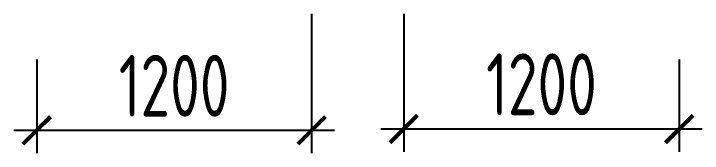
# Model space of a CAD drawing. Header units: millimetres. Extents: x -350007 to 535970, y -888 to 133718.
# Drawn here: x -23036 to -20034, y 121242 to 121851 of the extents above; entities that cross this region are included whole.
import ezdxf

# ---------------------------------------------------------------- set-up
doc = ezdxf.new("R2010")
doc.units = ezdxf.units.MM
doc.layers.add('АР_Размеры нов.', color=15, linetype='Continuous', lineweight=0)
doc.styles.add('ISOCPEUR', font='isocpeur.ttf', dxfattribs={"width": 0.7})
doc.dimstyles.new('R_100', dxfattribs={"dimtxt": 270, "dimasz": 120, "dimexe": 100, "dimexo": 0, "dimgap": 60, "dimtad": 1, "dimdec": 0, "dimrnd": 5, "dimzin": 0, "dimdsep": 46, "dimtxsty": 'ISOCPEUR', "dimblk": 'ARCHTICK', "dimcen": 0, "dimdle": 100, "dimclrd": 256, "dimclre": 256, "dimclrt": 256, "dimadec": 0, "dimazin": 0, "dimtfac": 2, "dimtdec": 0, "dimtofl": 0, "dimtmove": 1, "dimatfit": 3, "dimfxl": 1, "dimtvp": 3, "dimtolj": 1, "dimtzin": 0, "dimarcsym": 0})

# ---------------------------------------------------------------- blocks, each defined once
blk = doc.blocks.new('_ArchTick')
at = {"color": 0, "linetype": 'ByBlock', "const_width": 0.15}
blk.add_lwpolyline([(-0.5, -0.5), (0.5, 0.5)], dxfattribs=at)
blk = doc.blocks.new('*D3046')
at = {"layer": 'АР_Размеры нов.', "lineweight": -2, "ltscale": 100, "transparency": 16777216}
for p, q in [((-21335.8, 121851.1), (-21335.8, 121248)), ((-20134.4, 121652.2), (-20134.4, 121248)), ((-21435.8, 121348), (-20034.4, 121348))]:
    blk.add_line(p, q, dxfattribs=at)
at = {"layer": 'АР_Размеры нов.', "lineweight": -2, "ltscale": 100, "transparency": 16777216, "xscale": 120, "yscale": 120, "zscale": 120, "rotation": 180}
blk.add_blockref('_ArchTick', (-21335.8, 121348), dxfattribs=at)
at = {"layer": 'АР_Размеры нов.', "lineweight": -2, "ltscale": 100, "transparency": 16777216, "xscale": 120, "yscale": 120, "zscale": 120}
blk.add_blockref('_ArchTick', (-20134.4, 121348), dxfattribs=at)
at = {"layer": 'АР_Размеры нов.', "ltscale": 100, "transparency": 16777216, "insert": (-20735.1, 121543), "char_height": 270, "attachment_point": 5, "style": 'ISOCPEUR'}
blk.add_mtext('\\A1;1200', dxfattribs=at)
blk = doc.blocks.new('*D3047')
at = {"layer": 'АР_Размеры нов.', "lineweight": -2, "ltscale": 100, "transparency": 16777216}
for p, q in [((-21737.5, 121851.5), (-21737.5, 121241.8)), ((-22935.9, 121652.2), (-22935.9, 121241.8)), ((-21637.5, 121341.8), (-23035.9, 121341.8))]:
    blk.add_line(p, q, dxfattribs=at)
at = {"layer": 'АР_Размеры нов.', "lineweight": -2, "ltscale": 100, "transparency": 16777216, "xscale": 120, "yscale": 120, "zscale": 120, "rotation": 180}
blk.add_blockref('_ArchTick', (-22935.9, 121341.8), dxfattribs=at)
at = {"layer": 'АР_Размеры нов.', "lineweight": -2, "ltscale": 100, "transparency": 16777216, "xscale": 120, "yscale": 120, "zscale": 120}
blk.add_blockref('_ArchTick', (-21737.5, 121341.8), dxfattribs=at)
at = {"layer": 'АР_Размеры нов.', "ltscale": 100, "transparency": 16777216, "insert": (-22336.7, 121536.8), "char_height": 270, "attachment_point": 5, "style": 'ISOCPEUR'}
blk.add_mtext('\\A1;1200', dxfattribs=at)

msp = doc.modelspace()

# ---------------------------------------------------------------- dimensions: what is measured, and where the dimension line sits
at = {"layer": 'АР_Размеры нов.', "ltscale": 100}
for base, p1, p2, picture, middle in [((-22935.9, 121341.8), (-21737.5, 121851.5), (-22935.9, 121652.2), '*D3047', (-22336.7, 121536.8)), ((-20134.4, 121348), (-21335.8, 121851.1), (-20134.4, 121652.2), '*D3046', (-20735.1, 121543))]:
    dim = msp.add_linear_dim(base=base, p1=p1, p2=p2, dimstyle='R_100', override={"dimpost": '\\X', "dimfxl": 2.5, "dimarcsym": 2}, dxfattribs=at)
    dim.commit()
    dim.dimension.update_dxf_attribs({"geometry": picture, "text_midpoint": middle})

doc.saveas('drawing.dxf')
